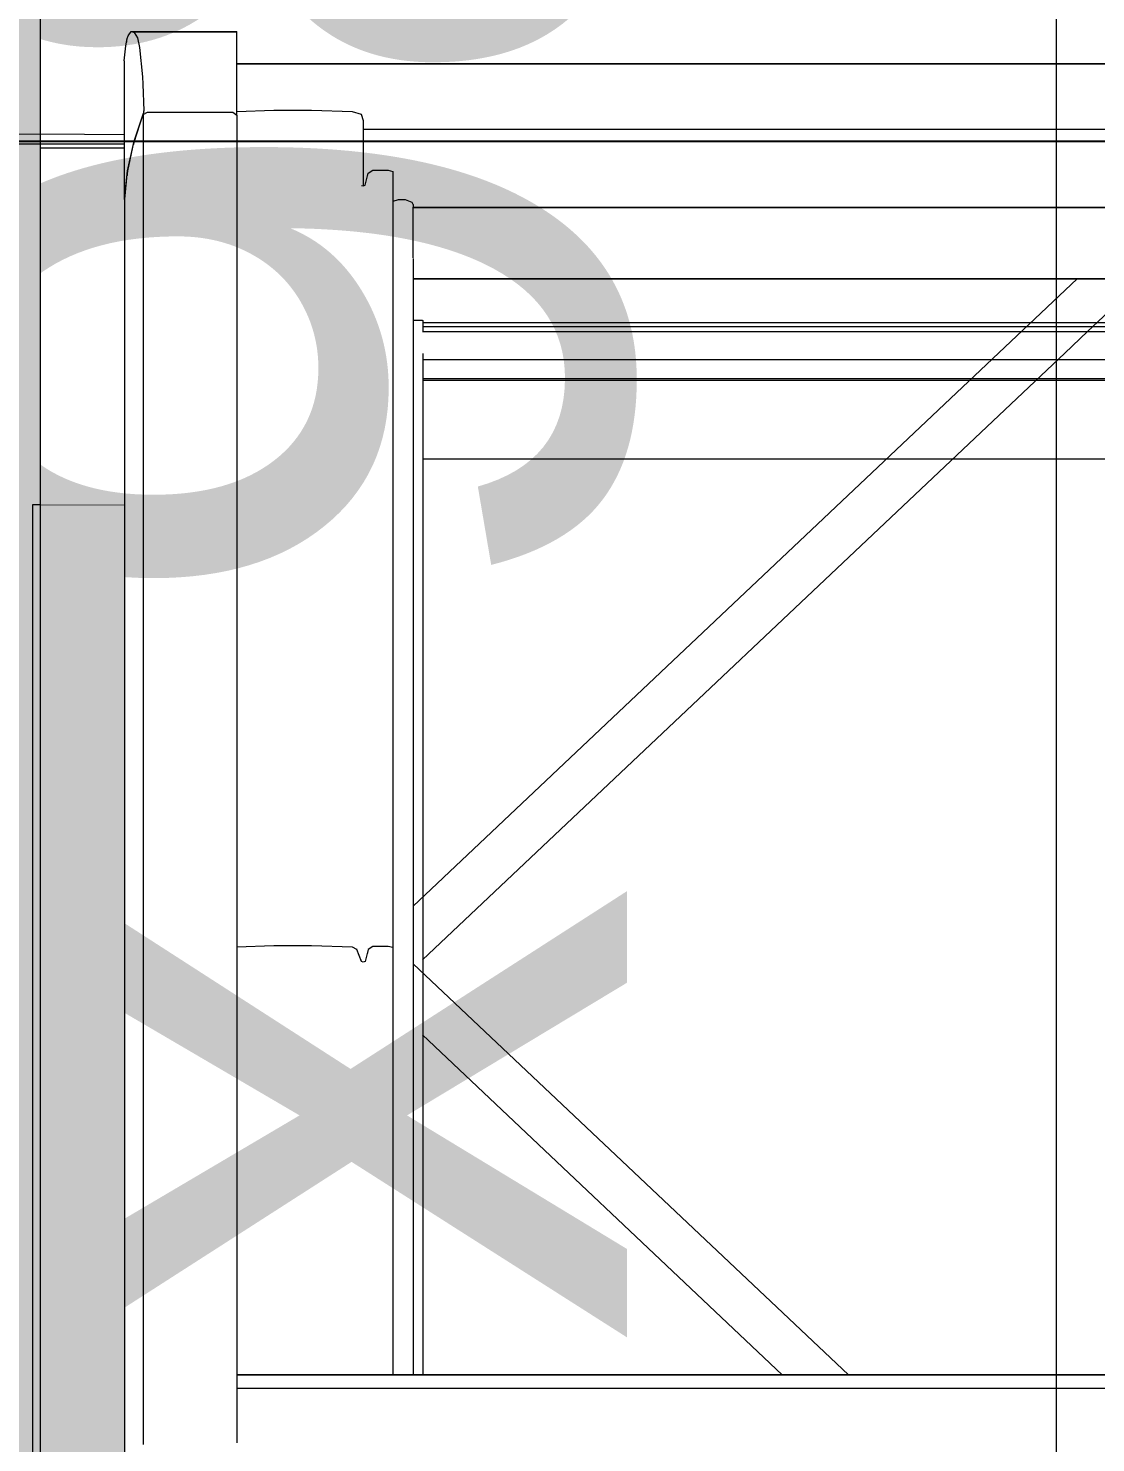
# Model space of a CAD drawing. Header units: metres. Extents: x -208 to 1512, y -277 to 123.
# Drawn here: x 16.2 to 16.659, y -0.559 to 0.049 of the extents above; entities that cross this region are included whole.
import ezdxf

# ---------------------------------------------------------------- set-up
doc = ezdxf.new("R2010")
doc.units = ezdxf.units.M
doc.header["$MEASUREMENT"] = 0
doc.linetypes.add('Wipeout_Contour', pattern=[1, 0, -1])
for name, color, linetype in [('165 Fassadengestaltung Bänder', 7, 'Continuous'), ('325 Dachfenster', 7, 'Continuous'), ('330 Dachaufbau', 7, 'Continuous'), ('740_WienGV_T_Gebäude', 7, 'Continuous'), ('840 Baulinien', 7, 'Continuous'), ('Neubau_840 Baulinien', 7, 'Continuous')]:
    doc.layers.add(name, color=color, linetype=linetype)
doc.styles.add('ERSTELLTER_STIL_4', font='')
doc.styles.get('ERSTELLTER_STIL_4').set_extended_font_data('Eurostile')
doc.linetypes.add('Grenze Grundstück', pattern='A,0,[1,415_260415_PP_VA_1_10 Lageplan1.Shx,S=0.063492,R=0,X=0,Y=0],-8,0', length=8)

# ---------------------------------------------------------------- blocks, each defined once
blk = doc.blocks.new('Dachfläche_1_4', base_point=(15.21524, 0.85))
at = {"layer": '165 Fassadengestaltung Bänder', "color": 7, "linetype": 'Continuous', "lineweight": 18, "flags": 128}
blk.add_lwpolyline([(18.985, 0), (15.98, 0)], dxfattribs=at)
blk = doc.blocks.new('VELUX SlopeRoofBundle[4]_4')
at = {"color": 254, "linetype": 'Wipeout_Contour', "lineweight": 0, "ltscale": 66.697481}
blk.add_wipeout([(16.28965, 0.02858), (17.04405, 0.02858), (17.04405, 0.03311), (16.28965, 0.03311)], dxfattribs=at).dxf.layer = '325 Dachfenster'
at = {"color": 254, "linetype": 'Wipeout_Contour', "lineweight": 0, "ltscale": 96.426602}
blk.add_wipeout([(16.24115, -0.00295), (16.205, -0.00295), (16.205, -0.15614), (16.24135, -0.15614), (16.24135, -0.025), (16.24115, -0.02486)], dxfattribs=at).dxf.layer = '325 Dachfenster'
at = {"color": 254, "linetype": 'Wipeout_Contour', "lineweight": 0, "ltscale": 66.69766}
blk.add_wipeout([(16.36535, -0.03909), (16.96835, -0.03909), (16.96835, -0.02848), (16.36535, -0.02848)], dxfattribs=at).dxf.layer = '325 Dachfenster'
at = {"color": 254, "linetype": 'Wipeout_Contour', "lineweight": 0, "ltscale": 66.69789}
blk.add_wipeout([(16.36545, -0.05224), (16.36545, -0.05288), (16.96825, -0.05288), (16.96825, -0.05224)], dxfattribs=at).dxf.layer = '325 Dachfenster'
at = {"color": 254, "linetype": 'Wipeout_Contour', "lineweight": 0, "ltscale": 66.697987}
blk.add_wipeout([(16.36545, -0.0591), (16.96825, -0.0591), (16.96825, -0.05903), (16.36545, -0.05903)], dxfattribs=at).dxf.layer = '325 Dachfenster'
at = {"color": 254, "linetype": 'Wipeout_Contour', "lineweight": 0, "ltscale": 65.246018}
blk.add_wipeout([(16.28965, -0.34634), (16.28965, -0.53024), (16.30555, -0.53024), (16.30555, -0.34583)], dxfattribs=at).dxf.layer = '325 Dachfenster'
at = {"color": 254, "linetype": 'Wipeout_Contour', "lineweight": 0, "ltscale": 65.478208}
blk.add_wipeout([(16.35475, -0.34611), (16.35475, -0.53024), (16.35665, -0.53024), (16.35665, -0.34661)], dxfattribs=at).dxf.layer = '325 Dachfenster'
at = {"color": 254, "linetype": 'Wipeout_Contour', "lineweight": 0, "ltscale": 65.424142}
blk.add_wipeout([(16.34115, -0.34746), (16.34115, -0.53024), (16.34315, -0.53024), (16.34315, -0.35262)], dxfattribs=at).dxf.layer = '325 Dachfenster'
at = {"layer": '325 Dachfenster', "linetype": 'Continuous', "lineweight": 0, "flags": 128}
blk.add_lwpolyline([(16.205, -0.00295), (16.205, -0.15614)], dxfattribs=at)
at = {"color": 254, "linetype": 'Wipeout_Contour', "lineweight": 0, "ltscale": 66.697492}
blk.add_wipeout([(16.28965, 0.03339), (16.28965, 0.03311), (17.04405, 0.03311), (17.04405, 0.03339)], dxfattribs=at).dxf.layer = '325 Dachfenster'
at = {"color": 254, "linetype": 'Wipeout_Contour', "lineweight": 0, "ltscale": 66.697878}
blk.add_wipeout([(16.36545, -0.05118), (16.36545, -0.05224), (16.96825, -0.05224), (16.96825, -0.05118)], dxfattribs=at).dxf.layer = '325 Dachfenster'
at = {"color": 254, "linetype": 'Wipeout_Contour', "lineweight": 0, "ltscale": 65.42992}
blk.add_wipeout([(16.34315, -0.35262), (16.34315, -0.53024), (16.34395, -0.53024), (16.34395, -0.35283)], dxfattribs=at).dxf.layer = '325 Dachfenster'
at = {"color": 254, "linetype": 'Wipeout_Contour', "lineweight": 0, "ltscale": 66.697799}
blk.add_wipeout([(16.36535, -0.0434), (16.36535, -0.04842), (16.96835, -0.04842), (16.96835, -0.0434)], dxfattribs=at).dxf.layer = '325 Dachfenster'
at = {"color": 254, "linetype": 'Wipeout_Contour', "lineweight": 0, "ltscale": 66.697949}
blk.add_wipeout([(16.36545, -0.05903), (16.96825, -0.05903), (16.96825, -0.05358), (16.36545, -0.05358)], dxfattribs=at).dxf.layer = '325 Dachfenster'
at = {"color": 254, "linetype": 'Wipeout_Contour', "lineweight": 0, "ltscale": 65.433114}
blk.add_wipeout([(16.34395, -0.35283), (16.34395, -0.53024), (16.34475, -0.53024), (16.34475, -0.35255)], dxfattribs=at).dxf.layer = '325 Dachfenster'
at = {"color": 254, "linetype": 'Wipeout_Contour', "lineweight": 0, "ltscale": 66.697739}
blk.add_wipeout([(16.36535, -0.03909), (16.36535, -0.0434), (16.96835, -0.0434), (16.96835, -0.03909)], dxfattribs=at).dxf.layer = '325 Dachfenster'
at = {"color": 254, "linetype": 'Wipeout_Contour', "lineweight": 0, "ltscale": 66.6979}
blk.add_wipeout([(16.36545, -0.05288), (16.36545, -0.05358), (16.96825, -0.05358), (16.96825, -0.05288)], dxfattribs=at).dxf.layer = '325 Dachfenster'
at = {"color": 254, "linetype": 'Wipeout_Contour', "lineweight": 0, "ltscale": 65.416475}
blk.add_wipeout([(16.33935, -0.3464), (16.33935, -0.53024), (16.34115, -0.53024), (16.34115, -0.34746)], dxfattribs=at).dxf.layer = '325 Dachfenster'
at = {"color": 254, "linetype": 'Wipeout_Contour', "lineweight": 0, "ltscale": 65.437123}
blk.add_wipeout([(16.34475, -0.35255), (16.34475, -0.53024), (16.34605, -0.53024), (16.34605, -0.34739)], dxfattribs=at).dxf.layer = '325 Dachfenster'
at = {"color": 254, "linetype": 'Wipeout_Contour', "lineweight": 0, "ltscale": 133.366494}
blk.add_wipeout([(16.36535, -0.04927), (16.36535, -0.05012), (16.36545, -0.05039), (16.36545, -0.05118), (16.96825, -0.05118), (16.96825, -0.05039), (16.96835, -0.05012), (16.96835, -0.04927)], dxfattribs=at).dxf.layer = '325 Dachfenster'
at = {"color": 254, "linetype": 'Wipeout_Contour', "lineweight": 0, "ltscale": 65.377708}
blk.add_wipeout([(16.32175, -0.34583), (16.32175, -0.53024), (16.33935, -0.53024), (16.33935, -0.3464)], dxfattribs=at).dxf.layer = '325 Dachfenster'
at = {"color": 254, "linetype": 'Wipeout_Contour', "lineweight": 0, "ltscale": 65.443837}
blk.add_wipeout([(16.34605, -0.34739), (16.34605, -0.53024), (16.34815, -0.53024), (16.34815, -0.34611)], dxfattribs=at).dxf.layer = '325 Dachfenster'
at = {"color": 254, "linetype": 'Wipeout_Contour', "lineweight": 0, "ltscale": 98.863083}
blk.add_wipeout([(16.34315, -0.0189), (16.34315, -0.35262), (16.34395, -0.35283), (16.34395, -0.01915), (16.34325, -0.01896), (16.34325, -0.01893)], dxfattribs=at).dxf.layer = '325 Dachfenster'
at = {"color": 254, "linetype": 'Wipeout_Contour', "lineweight": 0, "ltscale": 66.697837}
blk.add_wipeout([(16.36535, -0.04842), (16.36535, -0.04927), (16.96835, -0.04927), (16.96835, -0.04842)], dxfattribs=at).dxf.layer = '325 Dachfenster'
at = {"color": 254, "linetype": 'Wipeout_Contour', "lineweight": 0, "ltscale": 65.310163}
blk.add_wipeout([(16.32175, -0.34583), (16.30555, -0.34583), (16.30555, -0.53024), (16.32175, -0.53024)], dxfattribs=at).dxf.layer = '325 Dachfenster'
at = {"color": 254, "linetype": 'Wipeout_Contour', "lineweight": 0, "ltscale": 65.461231}
blk.add_wipeout([(16.34815, -0.53024), (16.35475, -0.53024), (16.35475, -0.34611), (16.34815, -0.34611)], dxfattribs=at).dxf.layer = '325 Dachfenster'
at = {"color": 254, "linetype": 'Wipeout_Contour', "lineweight": 0, "ltscale": 65.22861}
blk.add_wipeout([(16.28965, -0.01262), (16.28965, -0.34634), (16.30555, -0.34583), (16.30555, -0.01211)], dxfattribs=at).dxf.layer = '325 Dachfenster'
at = {"color": 254, "linetype": 'Wipeout_Contour', "lineweight": 0, "ltscale": 65.460619}
blk.add_wipeout([(16.35475, -0.01243), (16.35475, -0.34611), (16.35665, -0.34661), (16.35665, -0.01292)], dxfattribs=at).dxf.layer = '325 Dachfenster'
at = {"color": 254, "linetype": 'Wipeout_Contour', "lineweight": 0, "ltscale": 65.415835}
blk.add_wipeout([(16.34395, -0.01915), (16.34395, -0.35283), (16.34475, -0.35255), (16.34475, -0.01886)], dxfattribs=at).dxf.layer = '325 Dachfenster'
at = {"color": 254, "linetype": 'Wipeout_Contour', "lineweight": 0, "ltscale": 65.406064}
blk.add_wipeout([(16.34115, -0.01374), (16.34115, -0.34746), (16.34315, -0.35262), (16.34315, -0.0189)], dxfattribs=at).dxf.layer = '325 Dachfenster'
at = {"color": 254, "linetype": 'Wipeout_Contour', "lineweight": 0, "ltscale": 65.360328}
blk.add_wipeout([(16.32175, -0.01211), (16.32175, -0.34583), (16.33935, -0.3464), (16.33935, -0.01268)], dxfattribs=at).dxf.layer = '325 Dachfenster'
at = {"color": 254, "linetype": 'Wipeout_Contour', "lineweight": 0, "ltscale": 65.419075}
blk.add_wipeout([(16.34475, -0.01886), (16.34475, -0.35255), (16.34605, -0.34739), (16.34605, -0.0137)], dxfattribs=at).dxf.layer = '325 Dachfenster'
at = {"layer": '325 Dachfenster', "linetype": 'Continuous', "lineweight": 0, "flags": 128}
for points in [[(16.34395, -0.35283), (16.34315, -0.35262)], [(16.34475, -0.35255), (16.34395, -0.35283)]]:
    blk.add_lwpolyline(points, dxfattribs=at)
at = {"color": 254, "linetype": 'Wipeout_Contour', "lineweight": 0, "ltscale": 65.292857}
blk.add_wipeout([(16.30555, -0.01211), (16.30555, -0.34583), (16.32175, -0.34583), (16.32175, -0.01211)], dxfattribs=at).dxf.layer = '325 Dachfenster'
at = {"color": 254, "linetype": 'Wipeout_Contour', "lineweight": 0, "ltscale": 65.399044}
blk.add_wipeout([(16.33935, -0.01268), (16.33935, -0.3464), (16.34115, -0.34746), (16.34115, -0.01374)], dxfattribs=at).dxf.layer = '325 Dachfenster'
at = {"color": 254, "linetype": 'Wipeout_Contour', "lineweight": 0, "ltscale": 65.426415}
blk.add_wipeout([(16.34605, -0.0137), (16.34605, -0.34739), (16.34815, -0.34611), (16.34815, -0.01243)], dxfattribs=at).dxf.layer = '325 Dachfenster'
at = {"layer": '325 Dachfenster', "linetype": 'Continuous', "lineweight": 0, "flags": 128}
for points in [[(16.34115, -0.34746), (16.33935, -0.3464)], [(16.34315, -0.35262), (16.34115, -0.34746)]]:
    blk.add_lwpolyline(points, dxfattribs=at)
at = {"color": 254, "linetype": 'Wipeout_Contour', "lineweight": 0, "ltscale": 65.219936}
blk.add_wipeout([(16.28965, 0.01269), (16.28965, -0.01262), (16.30555, -0.01211), (16.30555, 0.0132)], dxfattribs=at).dxf.layer = '325 Dachfenster'
at = {"color": 254, "linetype": 'Wipeout_Contour', "lineweight": 0, "ltscale": 114.931132}
blk.add_wipeout([(16.34315, -0.01883), (16.34318, -0.01891), (16.34325, -0.01893), (16.34325, -0.01896), (16.34395, -0.01915), (16.34415, -0.01908), (16.34415, 0.00882)], dxfattribs=at).dxf.layer = '325 Dachfenster'
at = {"color": 254, "linetype": 'Wipeout_Contour', "lineweight": 0, "ltscale": 65.444041}
blk.add_wipeout([(16.34815, -0.01243), (16.34815, -0.34611), (16.35475, -0.34611), (16.35475, -0.01243)], dxfattribs=at).dxf.layer = '325 Dachfenster'
at = {"layer": '325 Dachfenster', "linetype": 'Continuous', "lineweight": 0, "flags": 128}
for points in [[(16.34815, -0.34611), (16.34605, -0.34739)], [(16.34605, -0.34739), (16.34475, -0.35255)]]:
    blk.add_lwpolyline(points, dxfattribs=at)
at = {"color": 254, "linetype": 'Wipeout_Contour', "lineweight": 0, "ltscale": 65.285306}
blk.add_wipeout([(16.30555, 0.0132), (16.30555, -0.01211), (16.32175, -0.01211), (16.32175, 0.0132)], dxfattribs=at).dxf.layer = '325 Dachfenster'
at = {"color": 254, "linetype": 'Wipeout_Contour', "lineweight": 0, "ltscale": 65.062307}
blk.add_wipeout([(16.34115, -0.01374), (16.34315, -0.01883), (16.34415, 0.00882), (16.34315, 0.01158)], dxfattribs=at).dxf.layer = '325 Dachfenster'
at = {"color": 254, "linetype": 'Wipeout_Contour', "lineweight": 0, "ltscale": 233.380392}
blk.add_wipeout([(16.97705, -0.02134), (16.35665, -0.02134), (16.35665, -0.02591), (16.35905, -0.02509), (16.36215, -0.02516), (16.36495, -0.02629), (16.36545, -0.02714), (16.36545, -0.02827), (16.96825, -0.02827), (16.96825, -0.02714), (16.96875, -0.02629), (16.97155, -0.02516), (16.97465, -0.02509), (16.97705, -0.02591)], dxfattribs=at).dxf.layer = '325 Dachfenster'
at = {"color": 254, "linetype": 'Wipeout_Contour', "lineweight": 0, "ltscale": 49.542941}
blk.add_wipeout([(16.33935, 0.01264), (16.33935, -0.01268), (16.34315, 0.01158)], dxfattribs=at).dxf.layer = '325 Dachfenster'
at = {"color": 254, "linetype": 'Wipeout_Contour', "lineweight": 0, "ltscale": 66.697603}
blk.add_wipeout([(16.36535, -0.02848), (16.96835, -0.02848), (16.96835, -0.02827), (16.36535, -0.02827)], dxfattribs=at).dxf.layer = '325 Dachfenster'
at = {"color": 254, "linetype": 'Wipeout_Contour', "lineweight": 0, "ltscale": 49.071384}
blk.add_wipeout([(16.33935, -0.01268), (16.34115, -0.01374), (16.34315, 0.01158)], dxfattribs=at).dxf.layer = '325 Dachfenster'
at = {"color": 254, "linetype": 'Wipeout_Contour', "lineweight": 0, "ltscale": 129.395953}
blk.add_wipeout([(16.36495, -0.02629), (16.36495, -0.53024), (16.36545, -0.53024), (16.36545, -0.05039), (16.36535, -0.05012), (16.36535, -0.02827), (16.36545, -0.02827), (16.36545, -0.02714)], dxfattribs=at).dxf.layer = '325 Dachfenster'
at = {"color": 254, "linetype": 'Wipeout_Contour', "lineweight": 0, "ltscale": 65.351563}
blk.add_wipeout([(16.32175, 0.0132), (16.32175, -0.01211), (16.33935, -0.01268), (16.33935, 0.01264)], dxfattribs=at).dxf.layer = '325 Dachfenster'
at = {"color": 254, "linetype": 'Wipeout_Contour', "lineweight": 0, "ltscale": 66.697437}
blk.add_wipeout([(16.98955, 0.00525), (16.34415, 0.00525), (16.34415, 0.00518), (16.98955, 0.00518)], dxfattribs=at).dxf.layer = '325 Dachfenster'
at = {"color": 254, "linetype": 'Wipeout_Contour', "lineweight": 0, "ltscale": 65.490731}
blk.add_wipeout([(16.36215, -0.02516), (16.35905, -0.02509), (16.35905, -0.53024), (16.36215, -0.53024)], dxfattribs=at).dxf.layer = '325 Dachfenster'
at = {"color": 254, "linetype": 'Wipeout_Contour', "lineweight": 0, "ltscale": 66.697453}
blk.add_wipeout([(16.34415, 0.00518), (16.34415, -0.00677), (16.98955, -0.00677), (16.98955, 0.00518)], dxfattribs=at).dxf.layer = '325 Dachfenster'
at = {"color": 254, "linetype": 'Wipeout_Contour', "lineweight": 0, "ltscale": 64.43025}
blk.add_wipeout([(16.34115, -0.01374), (16.34315, -0.0189), (16.34318, -0.01891), (16.34315, -0.01883)], dxfattribs=at).dxf.layer = '325 Dachfenster'
at = {"color": 254, "linetype": 'Wipeout_Contour', "lineweight": 0, "ltscale": 65.479642}
blk.add_wipeout([(16.35665, -0.02591), (16.35665, -0.53024), (16.35905, -0.53024), (16.35905, -0.02509)], dxfattribs=at).dxf.layer = '325 Dachfenster'
at = {"color": 254, "linetype": 'Wipeout_Contour', "lineweight": 0, "ltscale": 65.502499}
blk.add_wipeout([(16.36495, -0.02629), (16.36215, -0.02516), (16.36215, -0.53024), (16.36495, -0.53024)], dxfattribs=at).dxf.layer = '325 Dachfenster'
at = {"layer": '325 Dachfenster', "linetype": 'Continuous', "lineweight": 0, "flags": 128}
for points in [[(16.35905, -0.02509), (16.35665, -0.02591)], [(16.36215, -0.02516), (16.35905, -0.02509)], [(16.36495, -0.02629), (16.36215, -0.02516)], [(16.36545, -0.02714), (16.36495, -0.02629)], [(16.36535, -0.02827), (16.36535, -0.02848)], [(16.36535, -0.02827), (16.96835, -0.02827)], [(16.36535, -0.02848), (16.36535, -0.03909), (16.36535, -0.0434), (16.36535, -0.04842), (16.36535, -0.04927), (16.36535, -0.05012)], [(16.36545, -0.02714), (16.36545, -0.02827)], [(16.35665, -0.34661), (16.35475, -0.34611), (16.34815, -0.34611)]]:
    blk.add_lwpolyline(points, dxfattribs=at)
at = {"color": 254, "linetype": 'Wipeout_Contour', "lineweight": 0, "ltscale": 266.70791}
blk.add_wipeout([(16.28965, 0.02356), (16.28965, 0.01269), (16.30555, 0.0132), (16.32175, 0.0132), (16.33935, 0.01264), (16.34315, 0.01158), (16.34415, 0.00882), (16.34415, 0.00525), (16.98955, 0.00525), (16.98955, 0.00882), (16.99055, 0.01158), (16.99435, 0.01264), (17.01195, 0.0132), (17.02815, 0.0132), (17.04405, 0.01269), (17.04405, 0.02356)], dxfattribs=at).dxf.layer = '325 Dachfenster'
at = {"color": 254, "linetype": 'Wipeout_Contour', "lineweight": 0, "ltscale": 266.716267}
blk.add_wipeout([(16.34415, -0.00677), (16.34415, -0.01908), (16.34475, -0.01886), (16.34605, -0.0137), (16.34815, -0.01243), (16.35475, -0.01243), (16.35665, -0.01292), (16.35665, -0.02134), (16.97705, -0.02134), (16.97705, -0.01292), (16.97895, -0.01243), (16.98555, -0.01243), (16.98765, -0.0137), (16.98895, -0.01886), (16.98955, -0.01908), (16.98955, -0.00677)], dxfattribs=at).dxf.layer = '325 Dachfenster'
at = {"color": 254, "linetype": 'Wipeout_Contour', "lineweight": 0, "ltscale": 49.897743}
blk.add_wipeout([(16.36545, -0.0591), (16.36545, -0.32876), (16.65098, -0.0591)], dxfattribs=at).dxf.layer = '325 Dachfenster'
at = {"color": 254, "linetype": 'Wipeout_Contour', "lineweight": 0, "ltscale": 49.838525}
blk.add_wipeout([(16.36545, -0.3535), (16.36545, -0.53024), (16.55259, -0.53024)], dxfattribs=at).dxf.layer = '325 Dachfenster'
at = {"layer": '325 Dachfenster', "linetype": 'Continuous', "lineweight": 0, "flags": 128}
for points in [[(16.34415, 0.00882), (16.34315, 0.01158)], [(16.34415, -0.01908), (16.34415, 0.00882)], [(16.34415, 0.00525), (16.98955, 0.00525)], [(16.34475, -0.01886), (16.34605, -0.0137)], [(16.34605, -0.0137), (16.34815, -0.01243)], [(16.34815, -0.01243), (16.35475, -0.01243), (16.35665, -0.01292)], [(16.34318, -0.01891), (16.34315, -0.01883)], [(16.34325, -0.01893), (16.34325, -0.01896)], [(16.34325, -0.01896), (16.34395, -0.01915)], [(16.34395, -0.01915), (16.34475, -0.01886)]]:
    blk.add_lwpolyline(points, dxfattribs=at)
at = {"color": 254, "linetype": 'Wipeout_Contour', "lineweight": 0, "ltscale": 66.697459}
blk.add_wipeout([(16.28965, 0.02689), (16.28965, 0.02462), (17.04405, 0.02462), (17.04405, 0.02689)], dxfattribs=at).dxf.layer = '325 Dachfenster'
at = {"color": 254, "linetype": 'Wipeout_Contour', "lineweight": 0, "ltscale": 230.732608}
blk.add_wipeout([(16.24115, -0.02486), (16.24135, -0.025), (16.24135, -0.02486), (16.24265, -0.01261), (16.24535, -0.00044), (16.24935, 0.01151), (16.25115, 0.01247), (16.28795, 0.01247), (16.28965, 0.01121), (16.28965, 0.01262), (16.24958, 0.01262), (16.24915, 0.01151), (16.24515, -0.00044), (16.24245, -0.01261)], dxfattribs=at).dxf.layer = '325 Dachfenster'
at = {"color": 254, "linetype": 'Wipeout_Contour', "lineweight": 0, "ltscale": 133.42118}
blk.add_wipeout([(16.65098, -0.0591), (16.36545, -0.32876), (16.36545, -0.3535), (16.55259, -0.53024), (16.78111, -0.53024), (16.96825, -0.3535), (16.96825, -0.32876), (16.68273, -0.0591)], dxfattribs=at).dxf.layer = '325 Dachfenster'
at = {"layer": '325 Dachfenster', "linetype": 'Continuous', "lineweight": 0, "flags": 128}
for points in [[(16.36545, -0.05903), (16.96825, -0.05903)], [(16.65098, -0.0591), (16.36545, -0.32876)], [(16.36545, -0.0591), (16.96825, -0.0591)], [(16.66685, -0.07098), (16.6554, -0.0818), (16.64566, -0.09099), (16.36942, -0.35188)], [(16.36545, -0.07685), (16.36935, -0.07685)], [(16.36935, -0.07685), (16.36955, -0.07706)], [(16.36955, -0.07706), (16.36955, -0.0818)], [(16.36955, -0.07791), (16.96415, -0.07791)], [(16.36942, -0.0818), (16.96429, -0.0818)], [(16.36955, -0.0796), (16.96415, -0.0796)], [(16.36955, -0.09382), (16.96415, -0.09382)], [(16.36955, -0.10195), (16.96415, -0.10195)], [(16.36955, -0.10273), (16.96415, -0.10273)], [(16.36955, -0.13646), (16.96415, -0.13646)]]:
    blk.add_lwpolyline(points, dxfattribs=at)
at = {"color": 254, "linetype": 'Wipeout_Contour', "lineweight": 0, "ltscale": 81.149114}
blk.add_wipeout([(16.24115, -0.02486), (16.24245, -0.01261), (16.24245, 0.04422), (16.24192, 0.04105), (16.24115, 0.03456)], dxfattribs=at).dxf.layer = '325 Dachfenster'
at = {"color": 254, "linetype": 'Wipeout_Contour', "lineweight": 0, "ltscale": 65.188277}
blk.add_wipeout([(16.24915, 0.01151), (16.24958, 0.01262), (16.24966, 0.01304), (16.24915, 0.02455)], dxfattribs=at).dxf.layer = '325 Dachfenster'
at = {"color": 254, "linetype": 'Wipeout_Contour', "lineweight": 0, "ltscale": 66.697467}
blk.add_wipeout([(16.28965, 0.02858), (16.28965, 0.02689), (17.04405, 0.02689), (17.04405, 0.02858)], dxfattribs=at).dxf.layer = '325 Dachfenster'
at = {"color": 254, "linetype": 'Wipeout_Contour', "lineweight": 0, "ltscale": 97.728102}
blk.add_wipeout([(16.24245, 0.04422), (16.24245, -0.01261), (16.24515, -0.00044), (16.24515, 0.04689), (16.24416, 0.04719), (16.24285, 0.04534)], dxfattribs=at).dxf.layer = '325 Dachfenster'
at = {"color": 254, "linetype": 'Wipeout_Contour', "lineweight": 0, "ltscale": 66.697454}
blk.add_wipeout([(16.28965, 0.02462), (16.28965, 0.02356), (17.04405, 0.02356), (17.04405, 0.02462)], dxfattribs=at).dxf.layer = '325 Dachfenster'
at = {"color": 254, "linetype": 'Wipeout_Contour', "lineweight": 0, "ltscale": 65.10721}
blk.add_wipeout([(16.24966, 0.01304), (16.24958, 0.01262), (16.28965, 0.01262), (16.28965, 0.01304)], dxfattribs=at).dxf.layer = '325 Dachfenster'
at = {"color": 254, "linetype": 'Wipeout_Contour', "lineweight": 0, "ltscale": 129.88035}
blk.add_wipeout([(16.24515, 0.04689), (16.24515, -0.00044), (16.24915, 0.01151), (16.24915, 0.02455), (16.24903, 0.02775), (16.24782, 0.04027), (16.24686, 0.04449), (16.24545, 0.04683)], dxfattribs=at).dxf.layer = '325 Dachfenster'
at = {"color": 254, "linetype": 'Wipeout_Contour', "lineweight": 0, "ltscale": 65.082462}
blk.add_wipeout([(16.28965, 0.04449), (16.24686, 0.04449), (16.24782, 0.04027), (16.28965, 0.04027)], dxfattribs=at).dxf.layer = '325 Dachfenster'
at = {"color": 254, "linetype": 'Wipeout_Contour', "lineweight": 0, "ltscale": 81.842388}
blk.add_wipeout([(16.28965, 0.02775), (16.24903, 0.02775), (16.24915, 0.02455), (16.24966, 0.01304), (16.28965, 0.01304)], dxfattribs=at).dxf.layer = '325 Dachfenster'
at = {"color": 254, "linetype": 'Wipeout_Contour', "lineweight": 0, "ltscale": 80.881003}
blk.add_wipeout([(16.24265, -0.01261), (16.24265, -0.5839), (16.24515, -0.57263), (16.24535, -0.57203), (16.24535, -0.00044)], dxfattribs=at).dxf.layer = '325 Dachfenster'
at = {"layer": '325 Dachfenster', "linetype": 'Continuous', "lineweight": 0, "flags": 128}
blk.add_lwpolyline([(16.24115, -0.00295), (16.205, -0.00295)], dxfattribs=at)
at = {"color": 254, "linetype": 'Wipeout_Contour', "lineweight": 0, "ltscale": 81.797204}
blk.add_wipeout([(16.24416, 0.04719), (16.24515, 0.04689), (16.24545, 0.04683), (16.28965, 0.04683), (16.28965, 0.04719)], dxfattribs=at).dxf.layer = '325 Dachfenster'
at = {"color": 254, "linetype": 'Wipeout_Contour', "lineweight": 0, "ltscale": 65.078142}
blk.add_wipeout([(16.28965, 0.04027), (16.24782, 0.04027), (16.24903, 0.02775), (16.28965, 0.02775)], dxfattribs=at).dxf.layer = '325 Dachfenster'
at = {"color": 254, "linetype": 'Wipeout_Contour', "lineweight": 0, "ltscale": 80.951739}
blk.add_wipeout([(16.24135, -0.02486), (16.24135, -0.59516), (16.24245, -0.5848), (16.24265, -0.5839), (16.24265, -0.01261)], dxfattribs=at).dxf.layer = '325 Dachfenster'
at = {"layer": '325 Dachfenster', "linetype": 'Continuous', "lineweight": 0, "flags": 128}
for points in [[(16.24115, 0.03456), (16.24115, -0.02486)], [(16.28965, 0.03339), (17.04405, 0.03339)], [(16.24115, -0.02486), (16.24135, -0.025)], [(16.24135, -0.02486), (16.24135, -0.59516)]]:
    blk.add_lwpolyline(points, dxfattribs=at)
at = {"color": 254, "linetype": 'Wipeout_Contour', "lineweight": 0, "ltscale": 65.070793}
blk.add_wipeout([(16.28965, 0.04683), (16.24545, 0.04683), (16.24686, 0.04449), (16.28965, 0.04449)], dxfattribs=at).dxf.layer = '325 Dachfenster'
at = {"color": 254, "linetype": 'Wipeout_Contour', "lineweight": 0, "ltscale": 80.872709}
blk.add_wipeout([(16.24535, -0.00044), (16.24535, -0.57203), (16.24915, -0.56068), (16.24935, -0.56016), (16.24935, 0.01151)], dxfattribs=at).dxf.layer = '325 Dachfenster'
at = {"layer": '325 Dachfenster', "linetype": 'Continuous', "lineweight": 0, "flags": 128}
blk.add_lwpolyline([(16.24416, 0.04719), (16.28965, 0.04719)], dxfattribs=at)
at = {"color": 254, "linetype": 'Wipeout_Contour', "lineweight": 0, "ltscale": 98.293504}
blk.add_wipeout([(16.24935, 0.01151), (16.24935, -0.56016), (16.2496, -0.5595), (16.24969, -0.55942), (16.25115, -0.55942), (16.25115, 0.01247)], dxfattribs=at).dxf.layer = '325 Dachfenster'
at = {"color": 254, "linetype": 'Wipeout_Contour', "lineweight": 0, "ltscale": 65.128827}
blk.add_wipeout([(16.25115, 0.01247), (16.25115, -0.55942), (16.28795, -0.55942), (16.28795, 0.01247)], dxfattribs=at).dxf.layer = '325 Dachfenster'
at = {"layer": '325 Dachfenster', "linetype": 'Continuous', "lineweight": 0, "flags": 128}
for points in [[(16.24115, 0.03456), (16.24192, 0.04105), (16.24245, 0.04422), (16.24285, 0.04534), (16.24416, 0.04719), (16.24515, 0.04689), (16.24545, 0.04683), (16.24686, 0.04449), (16.24782, 0.04027), (16.24903, 0.02775), (16.24915, 0.02455), (16.24966, 0.01304)], [(16.24958, 0.01262), (16.24915, 0.01151), (16.24515, -0.00044), (16.24245, -0.01261), (16.24115, -0.02486)], [(16.24935, 0.01151), (16.25115, 0.01247)], [(16.24958, 0.01262), (16.24966, 0.01304)], [(16.24135, -0.02486), (16.24265, -0.01261), (16.24535, -0.00044), (16.24935, 0.01151)], [(16.24935, 0.01151), (16.24935, -0.56016)]]:
    blk.add_lwpolyline(points, dxfattribs=at)
at = {"color": 254, "linetype": 'Wipeout_Contour', "lineweight": 0, "ltscale": 65.205713}
blk.add_wipeout([(16.28795, 0.01247), (16.28795, -0.55942), (16.28965, -0.55942), (16.28965, 0.01121)], dxfattribs=at).dxf.layer = '325 Dachfenster'
at = {"layer": '325 Dachfenster', "linetype": 'Continuous', "lineweight": 0, "flags": 128}
for points in [[(16.28965, 0.01304), (16.28965, 0.02775), (16.28965, 0.04027), (16.28965, 0.04449), (16.28965, 0.04683), (16.28965, 0.04719)], [(16.25115, 0.01247), (16.28795, 0.01247)], [(16.28795, 0.01247), (16.28965, 0.01121)], [(16.34315, 0.01158), (16.33935, 0.01264), (16.32175, 0.0132), (16.30555, 0.0132), (16.28965, 0.01269)], [(16.28965, 0.01262), (16.28965, 0.01304)], [(16.28965, 0.01121), (16.28965, 0.01262)], [(16.33935, -0.3464), (16.32175, -0.34583), (16.30555, -0.34583), (16.28965, -0.34634)]]:
    blk.add_lwpolyline(points, dxfattribs=at)
at = {"color": 254, "linetype": 'Wipeout_Contour', "lineweight": 0, "ltscale": 66.733024}
blk.add_wipeout([(16.28965, -0.53037), (16.28965, -0.53611), (17.04405, -0.53611), (17.04405, -0.53037)], dxfattribs=at).dxf.layer = '325 Dachfenster'
at = {"color": 254, "linetype": 'Wipeout_Contour', "lineweight": 0, "ltscale": 66.734002}
blk.add_wipeout([(16.28965, -0.54189), (17.04405, -0.54189), (17.04405, -0.53958), (16.28965, -0.53958)], dxfattribs=at).dxf.layer = '325 Dachfenster'
at = {"color": 254, "linetype": 'Wipeout_Contour', "lineweight": 0, "ltscale": 66.735168}
blk.add_wipeout([(16.28965, -0.55119), (17.04405, -0.55119), (17.04405, -0.5477), (16.28965, -0.5477)], dxfattribs=at).dxf.layer = '325 Dachfenster'
at = {"color": 254, "linetype": 'Wipeout_Contour', "lineweight": 0, "ltscale": 66.736172}
blk.add_wipeout([(16.28965, -0.55491), (16.28965, -0.55879), (17.04405, -0.55879), (17.04405, -0.55491)], dxfattribs=at).dxf.layer = '325 Dachfenster'
at = {"color": 254, "linetype": 'Wipeout_Contour', "lineweight": 0, "ltscale": 66.732619}
blk.add_wipeout([(16.28965, -0.53037), (17.04405, -0.53037), (17.04405, -0.53024), (16.28965, -0.53024)], dxfattribs=at).dxf.layer = '325 Dachfenster'
at = {"color": 254, "linetype": 'Wipeout_Contour', "lineweight": 0, "ltscale": 66.73372}
blk.add_wipeout([(16.28965, -0.53763), (16.28965, -0.53958), (17.04405, -0.53958), (17.04405, -0.53763)], dxfattribs=at).dxf.layer = '325 Dachfenster'
at = {"color": 254, "linetype": 'Wipeout_Contour', "lineweight": 0, "ltscale": 66.735655}
blk.add_wipeout([(16.28965, -0.55491), (17.04405, -0.55491), (17.04405, -0.55119), (16.28965, -0.55119)], dxfattribs=at).dxf.layer = '325 Dachfenster'
at = {"color": 254, "linetype": 'Wipeout_Contour', "lineweight": 0, "ltscale": 66.736543}
blk.add_wipeout([(16.28965, -0.55988), (17.04405, -0.55988), (17.04405, -0.55938), (16.28965, -0.55938)], dxfattribs=at).dxf.layer = '325 Dachfenster'
at = {"layer": '325 Dachfenster', "linetype": 'Continuous', "lineweight": 0, "flags": 128}
for points in [[(16.35665, -0.01292), (16.35665, -0.34661), (16.35665, -0.53024)], [(16.36545, -0.05039), (16.36545, -0.53024)], [(16.36955, -0.09127), (16.36955, -0.53024)], [(16.55259, -0.53024), (16.36545, -0.3535)], [(16.52414, -0.53024), (16.36942, -0.38412)], [(17.04405, -0.53024), (16.28965, -0.53024)]]:
    blk.add_lwpolyline(points, dxfattribs=at)
at = {"color": 254, "linetype": 'Wipeout_Contour', "lineweight": 0, "ltscale": 66.73349}
blk.add_wipeout([(16.28965, -0.53611), (16.28965, -0.53763), (17.04405, -0.53763), (17.04405, -0.53611)], dxfattribs=at).dxf.layer = '325 Dachfenster'
at = {"color": 254, "linetype": 'Wipeout_Contour', "lineweight": 0, "ltscale": 66.73434}
blk.add_wipeout([(16.28965, -0.54189), (16.28965, -0.54465), (17.04405, -0.54465), (17.04405, -0.54189)], dxfattribs=at).dxf.layer = '325 Dachfenster'
at = {"color": 254, "linetype": 'Wipeout_Contour', "lineweight": 0, "ltscale": 66.736484}
blk.add_wipeout([(16.28965, -0.55931), (17.04405, -0.55931), (17.04405, -0.55915), (16.28965, -0.55915)], dxfattribs=at).dxf.layer = '325 Dachfenster'
at = {"layer": '325 Dachfenster', "linetype": 'Continuous', "lineweight": 0, "flags": 128}
blk.add_lwpolyline([(17.04405, -0.53611), (16.28965, -0.53611)], dxfattribs=at)
at = {"color": 254, "linetype": 'Wipeout_Contour', "lineweight": 0, "ltscale": 66.734728}
blk.add_wipeout([(16.28965, -0.5477), (17.04405, -0.5477), (17.04405, -0.54465), (16.28965, -0.54465)], dxfattribs=at).dxf.layer = '325 Dachfenster'
at = {"color": 254, "linetype": 'Wipeout_Contour', "lineweight": 0, "ltscale": 66.736452}
blk.add_wipeout([(16.28965, -0.55879), (16.28965, -0.55915), (17.04405, -0.55915), (17.04405, -0.55879)], dxfattribs=at).dxf.layer = '325 Dachfenster'
at = {"color": 254, "linetype": 'Wipeout_Contour', "lineweight": 0, "ltscale": 66.736482}
blk.add_wipeout([(16.28965, -0.55938), (17.04405, -0.55938), (17.04405, -0.55931), (16.28965, -0.55931)], dxfattribs=at).dxf.layer = '325 Dachfenster'
at = {"layer": '325 Dachfenster', "linetype": 'Continuous', "lineweight": 0, "flags": 128}
blk.add_lwpolyline([(16.28965, 0.01121), (16.28965, -0.55942)], dxfattribs=at)
blk = doc.blocks.new('Dachfläche_14_4', base_point=(17.96185, -0.15614))
at = {"layer": '325 Dachfenster', "linetype": 'Continuous', "lineweight": 0, "true_color": 0x000000}
blk.add_hatch(color=18, dxfattribs=at).paths.add_polyline_path([(16.20185, -0.77449), (16.23922, -0.77449), (16.23922, -0.71563), (16.23922, -0.71356), (16.23922, -0.70317), (16.23925, -0.63009), (16.23925, -0.62241), (16.23925, -0.61412), (16.24055, -0.60021), (16.24115, -0.59706), (16.24115, -0.59705), (16.24135, -0.59516), (16.24135, -0.15614), (16.20185, -0.15614)])
at = {"layer": '325 Dachfenster', "color": 7, "linetype": 'Continuous', "lineweight": 13, "true_color": 0xf4f4f4, "flags": 128}
for points in [[(16.20185, -0.15614), (16.24135, -0.15614)], [(16.20185, -0.77449), (16.20185, -0.15614)]]:
    blk.add_lwpolyline(points, dxfattribs=at)
at = {"layer": '325 Dachfenster', "linetype": 'Continuous', "lineweight": 0}
blk.add_blockref('VELUX SlopeRoofBundle[4]_4', (0, 0), dxfattribs=at)
blk = doc.blocks.new('Dachfläche_22_4', base_point=(12.655, -4.6))
at = {"layer": '330 Dachaufbau', "linetype": 'Continuous', "lineweight": 0, "true_color": 0x000000}
h = blk.add_hatch(color=18, dxfattribs=at)
h.paths.add_polyline_path([(18.84003, -4.5), (18.83988, -4.54333), (18.83969, -4.6), (18.97043, -4.6), (18.98599, 0.07), (17.955, 0.07), (17.955, -0.77152), (16.205, -0.77152), (16.205, 0.07), (15.195, 0.07), (15.195, -0.4), (15.505, -0.4), (15.505, -0.73528), (12.655, -0.73528), (12.655, -4.5)])
h.paths.add_polyline_path([(17.93, -3.79873), (16.23, -3.79873), (16.23, -2.1975), (17.93, -2.1975)], flags=0)
h.paths.add_polyline_path([(14.99185, -2.1975), (14.99185, -3.79873), (13.29185, -3.79873), (13.29185, -2.1975)], flags=0)
at = {"layer": '330 Dachaufbau', "color": 7, "linetype": 'Continuous', "lineweight": 18, "flags": 128}
blk.add_lwpolyline([(16.205, 0.07), (16.205, -0.77152)], dxfattribs=at)
blk = doc.blocks.new('DF Marker 27[474]_4', base_point=(16.64185, -2.22182))
at = {"layer": '325 Dachfenster', "color": 7, "linetype": 'Continuous', "lineweight": 13}
blk.add_line((16.64185, 1.53443), (16.64185, -4.11337), dxfattribs=at)
at = {"layer": '325 Dachfenster', "color": 7, "lineweight": 13, "insert": (16.54493, -1.52909), "char_height": 0.3, "attachment_point": 7, "rotation": 90, "style": 'ERSTELLTER_STIL_4'}
blk.add_mtext('\\A1;{\\pql;\\pt0;\\fEurostile|b0|i0|c0|p0;\\W1.000000;78*2\\fEurostile|b0|i0|c0|p0;\\W1.000000;\\A1{\\H.66x;\\S^  ;}\\fEurostile|b0|i0|c0|p0;\\W1.000000; x 98\\fEurostile|b0|i0|c0|p0;\\W1.000000;\\A1{\\H.66x;\\S^  ;}}', dxfattribs=at)
blk = doc.blocks.new('VELUX SlopeRoofBundle[16]_4')
at = {"layer": '325 Dachfenster', "linetype": 'Continuous', "lineweight": 0}
blk.add_line((16.64185, 1.53443), (16.64185, -4.11337), dxfattribs=at)
at = {"layer": '325 Dachfenster', "color": 7, "lineweight": 13}
blk.add_blockref('DF Marker 27[474]_4', (16.64185, -2.22182), dxfattribs=at)
at = {"layer": '325 Dachfenster', "linetype": 'Continuous', "lineweight": 0, "insert": (16.54493, -1.52909), "char_height": 0.3, "attachment_point": 7, "rotation": 90, "style": 'ERSTELLTER_STIL_4'}
blk.add_mtext('\\A1;{\\pql;\\pt0;\\fEurostile|b0|i0|c0|p0;\\C7;\\W1.000000;78*2\\fEurostile|b0|i0|c0|p0;\\W1.000000;\\A1{\\H.66x;\\S^  ;}\\fEurostile|b0|i0|c0|p0;\\W1.000000; x 98\\fEurostile|b0|i0|c0|p0;\\W1.000000;\\A1{\\H.66x;\\S^  ;}}', dxfattribs=at)
blk = doc.blocks.new('Dachfläche_32_4', base_point=(17.97185, -2.19932))
at = {"layer": '325 Dachfenster', "linetype": 'Continuous', "lineweight": 0}
blk.add_blockref('VELUX SlopeRoofBundle[16]_4', (0, 0), dxfattribs=at)

msp = doc.modelspace()

# ---------------------------------------------------------------- linework, layer by layer
at = {"layer": '740_WienGV_T_Gebäude', "color": 7, "linetype": 'Continuous', "lineweight": 18}
msp.add_line((18.31197, -0.00557), (15.99176, 0.00395), dxfattribs=at)
at = {"layer": '840 Baulinien', "color": 76, "linetype": 'Grenze Grundstück', "lineweight": 13, "true_color": 0x3f7f02}
msp.add_lwpolyline([(0.00004, -0.00023), (18.98502, -0.00125), (18.95804, -11.44515), (18.90348, -19.57034), (18.84863, -31.32808), (0.06647, -34.02693), (0.05639, -12.20308)], close=True, dxfattribs=at)

# ---------------------------------------------------------------- block references
at = {"layer": '165 Fassadengestaltung Bänder', "color": 7, "linetype": 'Continuous', "lineweight": 18}
msp.add_blockref('Dachfläche_1_4', (15.21524, 0.85), dxfattribs=at)

# ---------------------------------------------------------------- next in the draw order: block references
at = {"layer": '325 Dachfenster', "color": 7, "linetype": 'Continuous', "lineweight": 13, "true_color": 0xf4f4f4}
msp.add_blockref('Dachfläche_14_4', (17.96185, -0.15614), dxfattribs=at)

# ---------------------------------------------------------------- next in the draw order: block references
at = {"layer": '330 Dachaufbau', "color": 7, "linetype": 'Continuous', "lineweight": 18}
msp.add_blockref('Dachfläche_22_4', (12.655, -4.6), dxfattribs=at)

# ---------------------------------------------------------------- next in the draw order: block references
at = {"layer": '325 Dachfenster', "color": 7, "linetype": 'Continuous', "lineweight": 13, "true_color": 0xf4f4f4}
msp.add_blockref('Dachfläche_32_4', (17.97185, -2.19932), dxfattribs=at)

# ---------------------------------------------------------------- next in the draw order: linework, layer by layer
at = {"layer": 'Neubau_840 Baulinien', "color": 1, "linetype": 'Continuous', "lineweight": 25, "true_color": 0xfb0106}
msp.add_lwpolyline([(-11.53687, 0.0654), (0, 0), (18.98503, 0), (37.97609, -0.01591)], dxfattribs=at)

doc.saveas('drawing.dxf')
